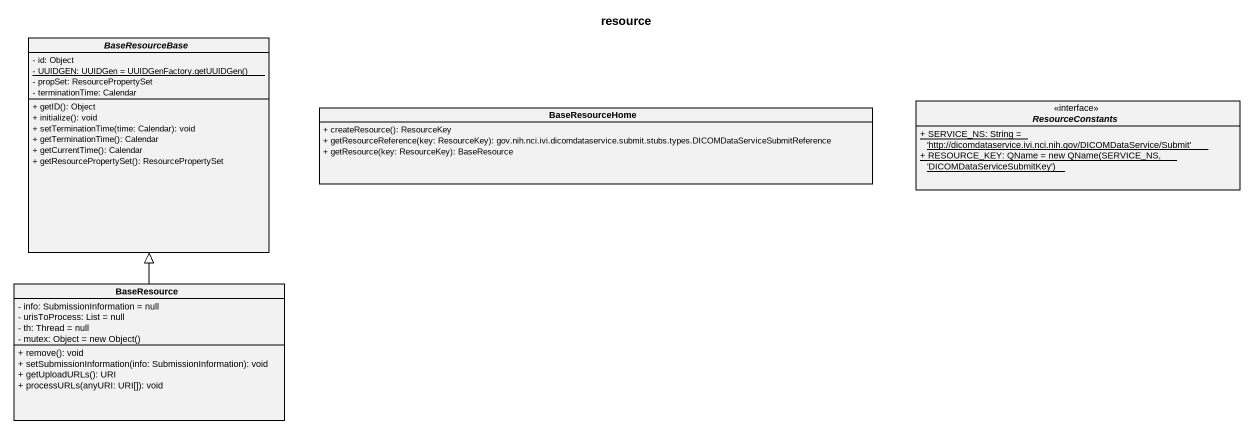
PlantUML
@startuml
title resource
hide circle
hide empty members
skinparam classAttributeIconSize 0
abstract class BaseResourceBase {
  - id: Object
  {static} {field} - UUIDGEN: UUIDGen = UUIDGenFactory.getUUIDGen()
  - propSet: ResourcePropertySet
  - terminationTime: Calendar
  + getID(): Object
  + initialize(): void
  + setTerminationTime(time: Calendar): void
  + getTerminationTime(): Calendar
  + getCurrentTime(): Calendar
  + getResourcePropertySet(): ResourcePropertySet
}
interface ResourceConstants <<interface>> {
  {static} + SERVICE_NS: String = 'http://dicomdataservice.ivi.nci.nih.gov/DICOMDataService/Submit'
  {static} {field} + RESOURCE_KEY: QName = new QName(SERVICE_NS, 'DICOMDataServiceSubmitKey')
}
class BaseResourceHome {
  + createResource(): ResourceKey
  + getResourceReference(key: ResourceKey): gov.nih.nci.ivi.dicomdataservice.submit.stubs.types.DICOMDataServiceSubmitReference
  + getResource(key: ResourceKey): BaseResource
}
class BaseResource {
  - info: SubmissionInformation = null
  - urisToProcess: List = null
  - th: Thread = null
  {field} - mutex: Object = new Object()
  + remove(): void
  + setSubmissionInformation(info: SubmissionInformation): void
  + getUploadURLs(): URI
  + processURLs(anyURI: URI[]): void
}
BaseResource -up-|> BaseResourceBase
@enduml
